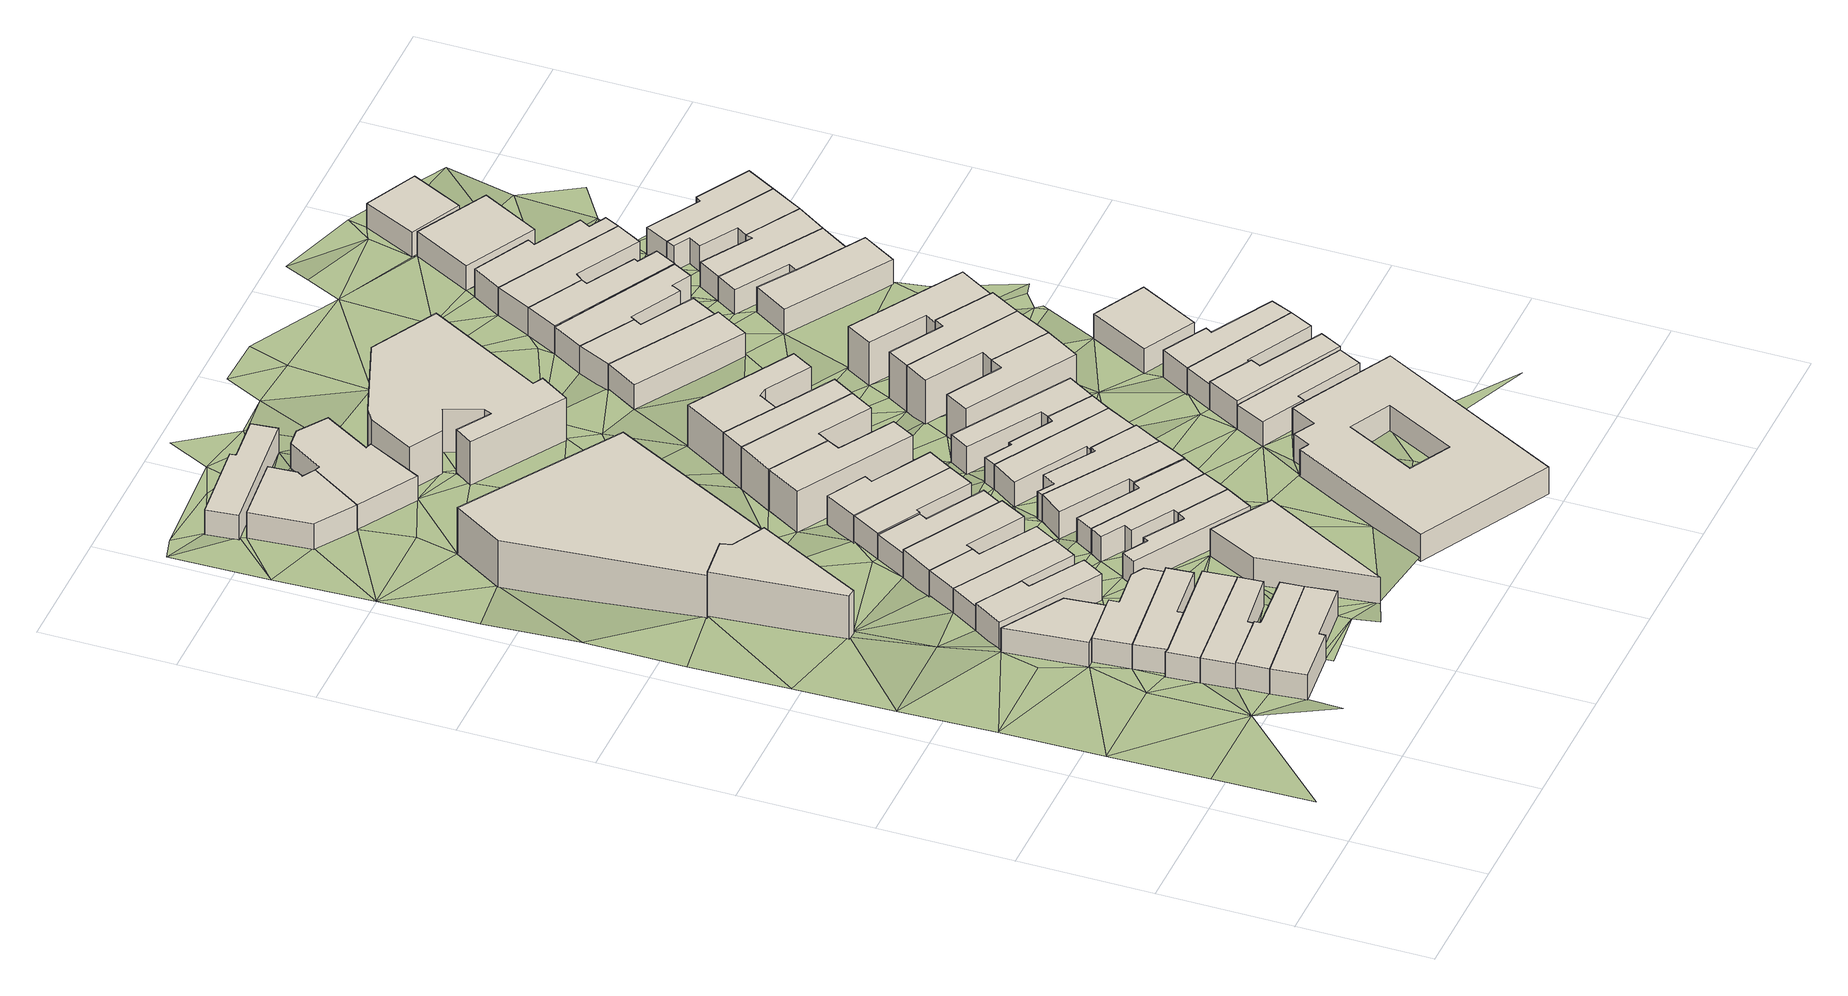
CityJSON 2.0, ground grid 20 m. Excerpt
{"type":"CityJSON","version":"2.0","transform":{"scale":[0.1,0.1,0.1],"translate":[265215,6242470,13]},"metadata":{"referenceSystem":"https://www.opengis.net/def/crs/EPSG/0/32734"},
"CityObjects":{
"building1":{"type":"Building","attributes":{"address":"Salt River Cape Town","building":"house","building:levels":1,"building_height":4.1,"roof_height":21.82,"ground_height":17.72,"plus_code":"4FRW3F96+64J"},"geometry":[{"type":"Solid","lod":"1","boundaries":[[[[0,1,2,3]],[[1,4,5,2]],[[4,6,7,5]],[[6,8,9,7]],[[8,10,11,9]],[[10,0,3,11]],[[3,2,5,7,9,11]],[[10,8,6,4,1,0]]]]}]},
"building2":{"type":"Building","attributes":{"address":"55 Durham Avenue Salt River Cape Town","building":"house","building:levels":1,"building_height":4.1,"roof_height":21.5,"ground_height":17.4,"plus_code":"4FRW3F96+83W"},"geometry":[{"type":"Solid","lod":"1","boundaries":[[[[12,13,14,15]],[[13,16,17,14]],[[16,18,19,17]],[[18,20,21,19]],[[20,12,15,21]],[[15,14,17,19,21]],[[20,18,16,13,12]]]]}]},
"building3":{"type":"Building","attributes":{"address":"65 Durham Avenue Salt River Cape Town","building":"house","building:levels":1,"building_height":4.1,"roof_height":21.82,"ground_height":17.72,"plus_code":"4FRW3F96+742"},"geometry":[{"type":"Solid","lod":"1","boundaries":[[[[22,0,3,23]],[[0,10,11,3]],[[10,24,25,11]],[[24,26,27,25]],[[26,28,29,27]],[[28,22,23,29]],[[23,3,11,25,27,29]],[[28,26,24,10,0,22]]]]}]},
"building4":{"type":"Building","attributes":{"address":"63 Durham Avenue Salt River Cape Town","building":"house","building:levels":1,"building_height":4.1,"roof_height":21.49,"ground_height":17.39,"plus_code":"4FRW3F96+74C"},"geometry":[{"type":"Solid","lod":"1","boundaries":[[[[30,31,32,33]],[[31,34,35,32]],[[34,36,37,35]],[[36,38,39,37]],[[38,40,41,39]],[[40,30,33,41]],[[33,32,35,37,39,41]],[[40,38,36,34,31,30]]]]}]},
"building5":{"type":"Building","attributes":{"address":"61 Durham Avenue Salt River Cape Town","building":"house","building:levels":1,"building_height":4.1,"roof_height":21.49,"ground_height":17.39,"plus_code":"4FRW3F96+74J"},"geometry":[{"type":"Solid","lod":"1","boundaries":[[[[30,40,41,33]],[[40,42,43,41]],[[42,44,45,43]],[[44,46,47,45]],[[46,48,49,47]],[[48,30,33,49]],[[33,41,43,45,47,49]],[[48,46,44,42,40,30]]]]}]},
"building6":{"type":"Building","attributes":{"address":"59 Durham Avenue Salt River Cape Town","building":"house","building:levels":1,"building_height":4.1,"roof_height":21.49,"ground_height":17.39,"plus_code":"4FRW3F96+842"},"geometry":[{"type":"Solid","lod":"1","boundaries":[[[[50,51,47,52]],[[51,53,45,47]],[[53,54,55,45]],[[54,56,57,55]],[[56,58,59,57]],[[58,60,61,59]],[[60,50,52,61]],[[52,47,45,55,57,59,61]],[[60,58,56,54,53,51,50]]]]}]},
"building7":{"type":"Building","attributes":{"address":"57 Durham Avenue Salt River Cape Town","building":"house","building:levels":1,"building_height":4.1,"roof_height":21.49,"ground_height":17.39,"plus_code":"4FRW3F96+84C"},"geometry":[{"type":"Solid","lod":"1","boundaries":[[[[60,62,63,61]],[[62,64,65,63]],[[64,66,67,65]],[[66,68,69,67]],[[68,13,14,69]],[[13,12,15,14]],[[12,50,52,15]],[[50,60,61,52]],[[61,63,65,67,69,14,15,52]],[[50,12,13,68,66,64,62,60]]]]}]},
"building8":{"type":"Building","attributes":{"address":"69 Addison Road Salt River Cape Town","building":"house","building:levels":1,"building_height":4.1,"roof_height":21.5,"ground_height":17.4,"plus_code":"4FRW3F96+939"},"geometry":[{"type":"Solid","lod":"1","boundaries":[[[[70,71,72,73]],[[71,74,75,72]],[[74,76,77,75]],[[76,78,79,77]],[[78,80,81,79]],[[80,70,73,81]],[[73,72,75,77,79,81]],[[80,78,76,74,71,70]]]]}]},
"building9":{"type":"Building","attributes":{"address":"37 Durham Avenue Salt River 7925 Cape Town","building":"retail","building:levels":2,"building_height":6.9,"roof_height":23.18,"ground_height":16.28,"plus_code":"4FRW3F96+F3C"},"geometry":[{"type":"Solid","lod":"1","boundaries":[[[[82,83,84,85]],[[83,86,87,84]],[[86,88,89,87]],[[88,90,91,89]],[[90,92,93,91]],[[92,82,85,93]],[[85,84,87,89,91,93]],[[92,90,88,86,83,82]]]]}]},
"building10":{"type":"Building","attributes":{"address":"67 Addison Road Salt River Cape Town","building":"house","building:levels":1,"building_height":4.1,"roof_height":21.02,"ground_height":16.92,"plus_code":"4FRW3F96+94J"},"geometry":[{"type":"Solid","lod":"1","boundaries":[[[[71,70,94,95]],[[70,96,97,94]],[[96,98,99,97]],[[98,100,101,99]],[[100,102,103,101]],[[102,71,95,103]],[[95,94,97,99,101,103]],[[102,100,98,96,70,71]]]]}]},
"building11":{"type":"Building","attributes":{"address":"65 Addison Road Salt River Cape Town","building":"house","building:levels":1,"building_height":4.1,"roof_height":21.02,"ground_height":16.92,"plus_code":"4FRW3F96+94V"},"geometry":[{"type":"Solid","lod":"1","boundaries":[[[[102,100,101,103]],[[100,104,105,101]],[[104,106,107,105]],[[106,108,109,107]],[[108,110,111,109]],[[110,102,103,111]],[[103,101,105,107,109,111]],[[110,108,106,104,100,102]]]]}]},
"building12":{"type":"Building","attributes":{"address":"63 Addison Road Salt River Cape Town","building":"house","building:levels":1,"building_height":4.1,"roof_height":21.02,"ground_height":16.92,"plus_code":"4FRW3F96+C48"},"geometry":[{"type":"Solid","lod":"1","boundaries":[[[[112,113,109,111]],[[113,114,115,109]],[[114,116,117,115]],[[116,118,119,117]],[[118,120,121,119]],[[120,112,111,121]],[[111,109,115,117,119,121]],[[120,118,116,114,113,112]]]]}]},
"building13":{"type":"Building","attributes":{"address":"80 Burns Road Salt River Cape Town","building":"house","building:levels":1,"building_height":4.1,"roof_height":21.66,"ground_height":17.56,"plus_code":"4FRW3F96+65W"},"geometry":[{"type":"Solid","lod":"1","boundaries":[[[[122,123,124,125]],[[123,126,127,124]],[[126,128,129,127]],[[128,122,125,129]],[[125,124,127,129]],[[128,126,123,122]]]]}]},
"building14":{"type":"Building","attributes":{"address":"Salt River Cape Town","building":"retail","building:levels":2,"building_height":6.9,"roof_height":22.65,"ground_height":15.75,"plus_code":"4FRW3F96+H34"},"geometry":[{"type":"Solid","lod":"1","boundaries":[[[[130,131,132,133]],[[131,134,135,132]],[[134,136,137,135]],[[136,138,139,137]],[[138,140,141,139]],[[140,142,143,141]],[[142,130,133,143]],[[133,132,135,137,139,141,143]],[[142,140,138,136,134,131,130]]]]}]},
"building15":{"type":"Building","attributes":{"address":"78 Burns Road Salt River Cape Town","building":"house","building:levels":1,"building_height":4.1,"roof_height":21.44,"ground_height":17.34,"plus_code":"4FRW3F96+859"},"geometry":[{"type":"Solid","lod":"1","boundaries":[[[[144,145,146,147]],[[145,148,149,146]],[[148,150,151,149]],[[150,152,153,151]],[[152,154,155,153]],[[154,156,157,155]],[[156,158,159,157]],[[158,144,147,159]],[[147,146,149,151,153,155,157,159]],[[158,156,154,152,150,148,145,144]]]]}]},
"building16":{"type":"Building","attributes":{"address":"61 Addison Road Salt River Cape Town","building":"house","building:levels":1,"building_height":4.1,"roof_height":20.38,"ground_height":16.28,"plus_code":"4FRW3F96+C4Q"},"geometry":[{"type":"Solid","lod":"1","boundaries":[[[[120,118,160,161]],[[118,162,163,160]],[[162,164,165,163]],[[164,166,167,165]],[[166,168,169,167]],[[168,120,161,169]],[[161,160,163,165,167,169]],[[168,166,164,162,118,120]]]]}]},
"building17":{"type":"Building","attributes":{"address":"33 Durham Avenue Salt River Cape Town","building":"house","building:levels":1,"building_height":4.1,"roof_height":18.56,"ground_height":14.46,"plus_code":"4FRW3F96+P3C"},"geometry":[{"type":"Solid","lod":"1","boundaries":[[[[170,171,172,173]],[[171,174,175,172]],[[174,176,177,175]],[[176,178,179,177]],[[178,180,181,179]],[[180,182,183,181]],[[182,170,173,183]],[[173,172,175,177,179,181,183]],[[182,180,178,176,174,171,170]]]]}]},
"building18":{"type":"Building","attributes":{"address":"76 Burns Road Salt River Cape Town","building":"house","building:levels":1,"building_height":4.1,"roof_height":21.37,"ground_height":17.27,"plus_code":"4FRW3F96+85Q"},"geometry":[{"type":"Solid","lod":"1","boundaries":[[[[158,184,185,159]],[[184,186,187,185]],[[186,188,189,187]],[[188,190,191,189]],[[190,192,193,191]],[[192,194,195,193]],[[194,144,147,195]],[[144,158,159,147]],[[159,185,187,189,191,193,195,147]],[[144,194,192,190,188,186,184,158]]]]}]},
"building19":{"type":"Building","attributes":{"address":"59 Addison Road Salt River Cape Town","building":"house","building:levels":1,"building_height":4.1,"roof_height":20.59,"ground_height":16.49,"plus_code":"4FRW3F96+F52"},"geometry":[{"type":"Solid","lod":"1","boundaries":[[[[168,166,196,197]],[[166,198,199,196]],[[198,200,201,199]],[[200,202,203,201]],[[202,204,205,203]],[[204,168,197,205]],[[197,196,199,201,203,205]],[[204,202,200,198,166,168]]]]}]},
"building20":{"type":"Building","attributes":{"address":"74 Burns Road Salt River Cape Town","building":"house","building:levels":1,"building_height":4.1,"roof_height":21.33,"ground_height":17.23,"plus_code":"4FRW3F96+86V"},"geometry":[{"type":"Solid","lod":"1","boundaries":[[[[184,206,207,208]],[[206,209,210,207]],[[209,211,212,210]],[[211,213,214,212]],[[213,186,215,214]],[[186,184,208,215]],[[208,207,210,212,214,215]],[[186,213,211,209,206,184]]]]}]},
"building21":{"type":"Building","attributes":{"address":"31 Durham Avenue Salt River Cape Town","building":"house","building:levels":1,"building_height":4.1,"roof_height":17.99,"ground_height":13.89,"plus_code":"4FRW3F96+Q37"},"geometry":[{"type":"Solid","lod":"1","boundaries":[[[[216,217,218,219]],[[217,220,221,218]],[[220,222,223,221]],[[222,224,225,223]],[[224,226,227,225]],[[226,216,219,227]],[[219,218,221,223,225,227]],[[226,224,222,220,217,216]]]]}]},
"building22":{"type":"Building","attributes":{"address":"57 Addison Road Salt River Cape Town","building":"house","building:levels":1,"building_height":4.1,"roof_height":20.59,"ground_height":16.49,"plus_code":"4FRW3F96+F57"},"geometry":[{"type":"Solid","lod":"1","boundaries":[[[[228,229,203,205]],[[229,230,231,203]],[[230,232,233,231]],[[232,234,235,233]],[[234,236,237,235]],[[236,228,205,237]],[[205,203,231,233,235,237]],[[236,234,232,230,229,228]]]]}]},
"building23":{"type":"Building","attributes":{"address":"5 Dryden Street Salt River Cape Town","building":"house","building:levels":1,"building_height":4.1,"roof_height":18.56,"ground_height":14.46,"plus_code":"4FRW3F96+P3H"},"geometry":[{"type":"Solid","lod":"1","boundaries":[[[[238,239,173,172]],[[239,240,241,173]],[[240,242,243,241]],[[242,244,245,243]],[[244,246,247,245]],[[246,248,249,247]],[[248,250,251,249]],[[250,252,253,251]],[[252,238,172,253]],[[172,173,241,243,245,247,249,251,253]],[[252,250,248,246,244,242,240,239,238]]]]}]},
"building24":{"type":"Building","attributes":{"address":"72 Burns Road Salt River Cape Town","building":"house","building:levels":1,"building_height":4.1,"roof_height":21.37,"ground_height":17.27,"plus_code":"4FRW3F96+966"},"geometry":[{"type":"Solid","lod":"1","boundaries":[[[[254,255,256,257]],[[255,258,259,256]],[[258,260,261,259]],[[260,262,263,261]],[[262,264,265,263]],[[264,254,257,265]],[[257,256,259,261,263,265]],[[264,262,260,258,255,254]]]]}]},
"building25":{"type":"Building","attributes":{"address":"Salt River Cape Town","building":"terraced","building:levels":2,"building:units":"2","building_height":6.9,"roof_height":22.61,"ground_height":15.71,"plus_code":"4FRW3F96+F5P"},"geometry":[{"type":"Solid","lod":"1","boundaries":[[[[266,267,268,269]],[[267,270,271,268]],[[270,272,273,271]],[[272,274,275,273]],[[274,276,277,275]],[[276,266,269,277]],[[269,268,271,273,275,277]],[[276,274,272,270,267,266]]]]}]},
"building26":{"type":"Building","attributes":{"address":"70 Burns Road Salt River Cape Town","building":"house","building:levels":1,"building_height":4.1,"roof_height":21.33,"ground_height":17.23,"plus_code":"4FRW3F96+96G"},"geometry":[{"type":"Solid","lod":"1","boundaries":[[[[278,279,280,281]],[[279,282,283,280]],[[282,284,285,283]],[[284,286,287,285]],[[286,288,289,287]],[[288,290,291,289]],[[290,292,293,291]],[[292,278,281,293]],[[281,280,283,285,287,289,291,293]],[[292,290,288,286,284,282,279,278]]]]}]},
"building27":{"type":"Building","attributes":{"address":"Salt River Cape Town","building":"terraced","building:levels":2,"building:units":"2","building_height":6.9,"roof_height":22.61,"ground_height":15.71,"plus_code":"4FRW3F96+G58"},"geometry":[{"type":"Solid","lod":"1","boundaries":[[[[294,295,269,268]],[[295,296,297,269]],[[296,298,299,297]],[[298,300,301,299]],[[300,302,303,301]],[[302,294,268,303]],[[268,269,297,299,301,303]],[[302,300,298,296,295,294]]]]}]},
"building28":{"type":"Building","attributes":{"address":"68 Burns Road Salt River Cape Town","building":"house","building:levels":1,"building_height":4.1,"roof_height":20.86,"ground_height":16.76,"plus_code":"4FRW3F96+96W"},"geometry":[{"type":"Solid","lod":"1","boundaries":[[[[279,304,305,306]],[[304,307,308,305]],[[307,309,310,308]],[[309,311,312,310]],[[311,282,313,312]],[[282,279,306,313]],[[306,305,308,310,312,313]],[[282,311,309,307,304,279]]]]}]},
"building29":{"type":"Building","attributes":{"address":"Salt River Cape Town","building":"terraced","building:levels":2,"building:units":"2","building_height":6.9,"roof_height":22.61,"ground_height":15.71,"plus_code":"4FRW3F96+G6C"},"geometry":[{"type":"Solid","lod":"1","boundaries":[[[[300,314,315,301]],[[314,316,317,315]],[[316,318,319,317]],[[318,302,303,319]],[[302,300,301,303]],[[301,315,317,319,303]],[[302,318,316,314,300]]]]}]},
"building30":{"type":"Building","attributes":{"address":"City Mission 73 Burns Road Salt River Cape Town","building":"yes","building:levels":1,"amenity":"social_facility","social_facility":"outreach","operator":"City Mission","building_height":4.1,"roof_height":21.48,"ground_height":17.38,"plus_code":"4FRW3F96+67V"},"geometry":[{"type":"Solid","lod":"1","boundaries":[[[[320,321,322,323]],[[321,324,325,322]],[[324,326,327,325]],[[326,328,329,327]],[[328,330,331,329]],[[330,332,333,331]],[[332,334,335,333]],[[334,320,323,335]],[[336,337,338,339]],[[337,340,341,338]],[[340,342,343,341]],[[342,336,339,343]],[[323,322,325,327,329,331,333,335],[339,338,341,343]],[[334,332,330,328,326,324,321,320],[342,340,337,336]]]]}]},
"building31":{"type":"Building","attributes":{"address":"66 Burns Road Salt River Cape Town","building":"house","building:levels":1,"building_height":4.1,"roof_height":20.86,"ground_height":16.76,"plus_code":"4FRW3F96+C72"},"geometry":[{"type":"Solid","lod":"1","boundaries":[[[[344,345,346,347]],[[345,348,349,346]],[[348,350,351,349]],[[350,352,353,351]],[[352,354,355,353]],[[354,356,308,355]],[[356,357,305,308]],[[357,344,347,305]],[[347,346,349,351,353,355,308,305]],[[357,356,354,352,350,348,345,344]]]]}]},
"building32":{"type":"Building","attributes":{"address":"Nurul Islam Mosque 54 Addison Road Salt River Cape Town","building":"mosque","building:levels":2,"amenity":"place_of_worship","building_height":6.9,"roof_height":21.68,"ground_height":14.78,"plus_code":"4FRW3F96+M5M"},"geometry":[{"type":"Solid","lod":"1","boundaries":[[[[358,359,360,361]],[[359,362,363,360]],[[362,364,365,363]],[[364,366,367,365]],[[366,368,369,367]],[[368,370,371,369]],[[370,372,373,371]],[[372,374,375,373]],[[374,376,377,375]],[[376,378,379,377]],[[378,380,381,379]],[[380,382,383,381]],[[382,384,385,383]],[[384,358,361,385]],[[361,360,363,365,367,369,371,373,375,377,379,381,383,385]],[[384,382,380,378,376,374,372,370,368,366,364,362,359,358]]]]}]},
"building33":{"type":"Building","attributes":{"address":"64 Burns Road Salt River Cape Town","building":"house","building:levels":1,"building_height":4.1,"roof_height":20.86,"ground_height":16.76,"plus_code":"4FRW3F96+C7C"},"geometry":[{"type":"Solid","lod":"1","boundaries":[[[[386,387,388,347]],[[387,389,390,388]],[[389,391,392,390]],[[391,393,394,392]],[[393,395,346,394]],[[395,386,347,346]],[[347,388,390,392,394,346]],[[395,393,391,389,387,386]]]]}]},
"building34":{"type":"Building","attributes":{"address":"Salt River Cape Town","building":"terraced","building:levels":2,"building:units":"2","building_height":6.9,"roof_height":22.61,"ground_height":15.71,"plus_code":"4FRW3F96+H59"},"geometry":[{"type":"Solid","lod":"1","boundaries":[[[[318,316,317,319]],[[316,396,397,317]],[[396,398,399,397]],[[398,400,401,399]],[[400,402,403,401]],[[402,404,405,403]],[[404,318,319,405]],[[319,317,397,399,401,403,405]],[[404,402,400,398,396,316,318]]]]}]},
"building35":{"type":"Building","attributes":{"address":"Salt River Cape Town","building":"house","building:levels":2,"building_height":6.9,"roof_height":23.26,"ground_height":16.36,"plus_code":"4FRW3F96+C7P"},"geometry":[{"type":"Solid","lod":"1","boundaries":[[[[406,407,408,409]],[[407,410,411,408]],[[410,412,413,411]],[[412,414,415,413]],[[414,416,417,415]],[[416,406,409,417]],[[409,408,411,413,415,417]],[[416,414,412,410,407,406]]]]}]},
"building36":{"type":"Building","attributes":{"address":"71 Burns Road Salt River Cape Town","building":"house","building:levels":1,"building_height":4.1,"roof_height":21.08,"ground_height":16.98,"plus_code":"4FRW3F96+884"},"geometry":[{"type":"Solid","lod":"1","boundaries":[[[[418,419,420,421]],[[419,422,423,420]],[[422,424,425,423]],[[424,426,427,425]],[[426,428,429,427]],[[428,418,421,429]],[[421,420,423,425,427,429]],[[428,426,424,422,419,418]]]]}]},
"building37":{"type":"Building","attributes":{"address":"Salt River Cape Town","building":"house","building:levels":2,"building_height":6.9,"roof_height":23.26,"ground_height":16.36,"plus_code":"4FRW3F96+F79"},"geometry":[{"type":"Solid","lod":"1","boundaries":[[[[430,431,432,409]],[[431,433,434,432]],[[433,435,436,434]],[[435,437,438,436]],[[437,439,408,438]],[[439,430,409,408]],[[409,432,434,436,438,408]],[[439,437,435,433,431,430]]]]}]},
"building38":{"type":"Building","attributes":{"address":"69 Burns Road Salt River Cape Town","building":"house","building:levels":1,"building_height":4.1,"roof_height":21.67,"ground_height":17.57,"plus_code":"4FRW3F96+889"},"geometry":[{"type":"Solid","lod":"1","boundaries":[[[[440,418,441,442]],[[418,428,443,441]],[[428,444,445,443]],[[444,446,447,445]],[[446,448,449,447]],[[448,440,442,449]],[[442,441,443,445,447,449]],[[448,446,444,428,418,440]]]]}]},
"building39":{"type":"Building","attributes":{"address":"7 Dryden Street Salt River Cape Town","building":"house","building:levels":1,"building_height":4.1,"roof_height":18.99,"ground_height":14.89,"plus_code":"4FRW3F96+J72"},"geometry":[{"type":"Solid","lod":"1","boundaries":[[[[450,451,452,453]],[[451,454,455,452]],[[454,456,457,455]],[[456,458,459,457]],[[458,450,453,459]],[[453,452,455,457,459]],[[458,456,454,451,450]]]]}]},
"building40":{"type":"Building","attributes":{"address":"Salt River Cape Town","building":"house","building:levels":2,"building_height":6.9,"roof_height":23.26,"ground_height":16.36,"plus_code":"4FRW3F96+F8C"},"geometry":[{"type":"Solid","lod":"1","boundaries":[[[[431,460,461,432]],[[460,462,463,461]],[[462,464,465,463]],[[464,466,467,465]],[[466,433,434,467]],[[433,431,432,434]],[[432,461,463,465,467,434]],[[433,466,464,462,460,431]]]]}]},
"building41":{"type":"Building","attributes":{"address":"67 Burns Road Salt River Cape Town","building":"house","building:levels":1,"building_height":4.1,"roof_height":21.2,"ground_height":17.1,"plus_code":"4FRW3F96+88Q"},"geometry":[{"type":"Solid","lod":"1","boundaries":[[[[468,440,469,470]],[[440,448,471,469]],[[448,472,473,471]],[[472,474,475,473]],[[474,476,477,475]],[[476,468,470,477]],[[470,469,471,473,475,477]],[[476,474,472,448,440,468]]]]}]},
"building42":{"type":"Building","attributes":{"address":"41 Addison Road Salt River Cape Town","building":"house","building:levels":1,"building_height":4.1,"roof_height":18.99,"ground_height":14.89,"plus_code":"4FRW3F96+J77"},"geometry":[{"type":"Solid","lod":"1","boundaries":[[[[478,479,453,480]],[[479,481,459,453]],[[481,482,483,459]],[[482,484,485,483]],[[484,486,487,485]],[[486,478,480,487]],[[480,453,459,483,485,487]],[[486,484,482,481,479,478]]]]}]},
"building43":{"type":"Building","attributes":{"address":"65 Burns Road Salt River Cape Town","building":"house","building:levels":1,"building_height":4.1,"roof_height":21.2,"ground_height":17.1,"plus_code":"4FRW3F96+89V"},"geometry":[{"type":"Solid","lod":"1","boundaries":[[[[488,489,477,470]],[[489,490,491,477]],[[490,492,493,491]],[[492,494,495,493]],[[494,496,497,495]],[[496,488,470,497]],[[470,477,491,493,495,497]],[[496,494,492,490,489,488]]]]}]},
"building44":{"type":"Building","attributes":{"address":"Salt River Cape Town","building":"house","building:levels":2,"building_height":6.9,"roof_height":22.84,"ground_height":15.94,"plus_code":"4FRW3F96+F8V"},"geometry":[{"type":"Solid","lod":"1","boundaries":[[[[460,498,499,500]],[[498,501,502,499]],[[501,503,504,502]],[[503,505,506,504]],[[505,462,507,506]],[[462,460,500,507]],[[500,499,502,504,506,507]],[[462,505,503,501,498,460]]]]}]},
"building45":{"type":"Building","attributes":{"address":"63 Burns Road Salt River Cape Town","building":"house","building:levels":1,"building_height":4.1,"roof_height":20.79,"ground_height":16.69,"plus_code":"4FRW3F96+99V"},"geometry":[{"type":"Solid","lod":"1","boundaries":[[[[508,509,510,511]],[[509,512,513,510]],[[512,514,515,513]],[[514,508,511,515]],[[511,510,513,515]],[[514,512,509,508]]]]}]},
"building46":{"type":"Building","attributes":{"address":"39 Addison Road Salt River Cape Town","building":"house","building:levels":1,"building_height":4.1,"roof_height":18.99,"ground_height":14.89,"plus_code":"4FRW3F96+J7P"},"geometry":[{"type":"Solid","lod":"1","boundaries":[[[[516,478,480,517]],[[478,486,487,480]],[[486,518,519,487]],[[518,520,521,519]],[[520,522,523,521]],[[522,524,525,523]],[[524,526,527,525]],[[526,516,517,527]],[[517,480,487,519,521,523,525,527]],[[526,524,522,520,518,486,478,516]]]]}]},
"building47":{"type":"Building","attributes":{"address":"37 Addison Road Salt River Cape Town","building":"house","building:levels":1,"building_height":4.1,"roof_height":19.11,"ground_height":15.01,"plus_code":"4FRW3F96+M75"},"geometry":[{"type":"Solid","lod":"1","boundaries":[[[[528,516,529,530]],[[516,526,531,529]],[[526,532,533,531]],[[532,534,535,533]],[[534,536,537,535]],[[536,538,539,537]],[[538,540,541,539]],[[540,528,530,541]],[[530,529,531,533,535,537,539,541]],[[540,538,536,534,532,526,516,528]]]]}]},
"building48":{"type":"Building","attributes":{"address":"35 Addison Road Salt River Cape Town","building":"house","building:levels":1,"building_height":4.1,"roof_height":19.11,"ground_height":15.01,"plus_code":"4FRW3F96+M8C"},"geometry":[{"type":"Solid","lod":"1","boundaries":[[[[542,528,530,543]],[[528,540,541,530]],[[540,544,545,541]],[[544,546,547,545]],[[546,548,549,547]],[[548,542,543,549]],[[543,530,541,545,547,549]],[[548,546,544,540,528,542]]]]}]},
"building49":{"type":"Building","attributes":{"address":"50 Burns Road Salt River Cape Town","building":"house","building:levels":1,"building_height":4.1,"roof_height":19.5,"ground_height":15.4,"plus_code":"4FRW3F96+H85"},"geometry":[{"type":"Solid","lod":"1","boundaries":[[[[550,551,552,553]],[[551,554,555,552]],[[554,556,557,555]],[[556,558,559,557]],[[558,560,561,559]],[[560,550,553,561]],[[553,552,555,557,559,561]],[[560,558,556,554,551,550]]]]}]},
"building50":{"type":"Building","attributes":{"address":"48 Burns Road Salt River Cape Town","building":"house","building:levels":1,"building_height":4.1,"roof_height":19.41,"ground_height":15.31,"plus_code":"4FRW3F96+H8H"},"geometry":[{"type":"Solid","lod":"1","boundaries":[[[[550,562,563,564]],[[562,565,566,563]],[[565,567,568,566]],[[567,569,570,568]],[[569,551,571,570]],[[551,550,564,571]],[[564,563,566,568,570,571]],[[551,569,567,565,562,550]]]]}]},
"building51":{"type":"Building","attributes":{"address":"33 Addison Road Salt River Cape Town","building":"house","building:levels":1,"building_height":4.1,"roof_height":19.11,"ground_height":15.01,"plus_code":"4FRW3F96+M8M"},"geometry":[{"type":"Solid","lod":"1","boundaries":[[[[548,572,573,549]],[[572,574,575,573]],[[574,576,577,575]],[[576,578,579,577]],[[578,580,581,579]],[[580,582,583,581]],[[582,542,543,583]],[[542,548,549,543]],[[549,573,575,577,579,581,583,543]],[[542,582,580,578,576,574,572,548]]]]}]},
"building52":{"type":"Building","attributes":{"address":"46 Burns Road Salt River Cape Town","building":"house","building:levels":1,"building_height":4.1,"roof_height":19.41,"ground_height":15.31,"plus_code":"4FRW3F96+H9M"},"geometry":[{"type":"Solid","lod":"1","boundaries":[[[[562,584,585,563]],[[584,586,587,585]],[[586,588,589,587]],[[588,590,591,589]],[[590,565,566,591]],[[565,562,563,566]],[[563,585,587,589,591,566]],[[565,590,588,586,584,562]]]]}]},
"building53":{"type":"Building","attributes":{"address":"31 Addison Road Salt River Cape Town","building":"house","building:levels":1,"building_height":4.1,"roof_height":18.52,"ground_height":14.42,"plus_code":"4FRW3F96+P8G"},"geometry":[{"type":"Solid","lod":"1","boundaries":[[[[592,593,594,595]],[[593,596,597,594]],[[596,598,599,597]],[[598,592,595,599]],[[595,594,597,599]],[[598,596,593,592]]]]}]},
"building54":{"type":"Building","attributes":{"address":"44 Burns Road Salt River Cape Town","building":"house","building:levels":1,"building_height":4.1,"roof_height":19.41,"ground_height":15.31,"plus_code":"4FRW3F96+J94"},"geometry":[{"type":"Solid","lod":"1","boundaries":[[[[600,601,602,585]],[[601,603,604,602]],[[603,605,606,604]],[[605,607,608,606]],[[607,609,610,608]],[[609,611,612,610]],[[611,613,587,612]],[[613,600,585,587]],[[585,602,604,606,608,610,612,587]],[[613,611,609,607,605,603,601,600]]]]}]},
"building55":{"type":"Building","attributes":{"address":"29 Addison Road Salt River Cape Town","building":"house","building:levels":1,"building_height":4.1,"roof_height":17.92,"ground_height":13.82,"plus_code":"4FRW3F96+Q85"},"geometry":[{"type":"Solid","lod":"1","boundaries":[[[[614,615,616,617]],[[615,618,619,616]],[[618,620,621,619]],[[620,614,617,621]],[[617,616,619,621]],[[620,618,615,614]]]]}]},
"building56":{"type":"Building","attributes":{"address":"42 Burns Road Salt River Cape Town","building":"house","building:levels":1,"building_height":4.1,"roof_height":19.41,"ground_height":15.31,"plus_code":"4FRW3F96+J9H"},"geometry":[{"type":"Solid","lod":"1","boundaries":[[[[622,623,624,602]],[[623,625,626,624]],[[625,627,628,626]],[[627,629,630,628]],[[629,631,604,630]],[[631,622,602,604]],[[602,624,626,628,630,604]],[[631,629,627,625,623,622]]]]}]},
"terrain1":{"type":"TINRelief","geometry":[{"type":"CompositeSurface","lod":"1","boundaries":[[[632,633,634]],[[633,632,635]],[[635,20,636]],[[637,635,632]],[[20,635,637]],[[638,636,18]],[[639,632,640]],[[641,632,639]],[[642,632,641]],[[643,637,632]],[[20,644,636]],[[643,632,642]],[[644,18,636]],[[638,645,646]],[[637,643,647]],[[637,647,50]],[[18,648,638]],[[20,637,50]],[[647,51,50]],[[648,645,638]],[[82,649,646]],[[20,50,12]],[[644,20,18]],[[645,82,646]],[[650,649,82]],[[648,18,651]],[[648,651,71]],[[18,16,651]],[[645,648,652]],[[653,654,655]],[[656,654,653]],[[652,648,102]],[[648,71,102]],[[650,657,658]],[[659,54,53]],[[82,657,650]],[[660,661,24]],[[662,663,660]],[[13,68,16]],[[651,16,664]],[[653,8,656]],[[657,665,658]],[[102,110,652]],[[54,659,56]],[[659,53,42]],[[64,68,66]],[[16,68,664]],[[662,660,24]],[[664,68,64]],[[110,120,652]],[[653,666,667]],[[42,56,659]],[[70,668,669]],[[653,667,8]],[[8,667,10]],[[670,96,70]],[[665,657,140]],[[671,665,672]],[[673,652,120]],[[652,673,88]],[[10,674,24]],[[675,664,64]],[[674,662,24]],[[62,60,58]],[[669,670,70]],[[64,62,675]],[[674,40,662]],[[10,667,674]],[[62,58,675]],[[674,42,40]],[[669,664,676]],[[676,664,675]],[[677,665,140]],[[678,671,679]],[[672,665,239]],[[680,56,42]],[[680,58,56]],[[672,180,671]],[[670,669,681]],[[675,58,680]],[[681,669,676]],[[665,677,239]],[[180,679,671]],[[674,680,42]],[[120,168,673]],[[108,106,104]],[[682,678,683]],[[684,676,685]],[[678,679,683]],[[670,686,687]],[[686,670,681]],[[108,688,689]],[[88,673,204]],[[681,676,690]],[[690,676,684]],[[673,168,204]],[[104,688,108]],[[691,681,690]],[[88,692,693]],[[88,204,692]],[[687,686,694]],[[680,156,675]],[[260,104,687]],[[695,696,667]],[[684,697,690]],[[687,694,260]],[[698,677,140]],[[683,699,682]],[[697,684,700]],[[679,180,701]],[[104,260,688]],[[667,696,123]],[[690,697,702]],[[239,677,698]],[[692,204,236]],[[693,703,88]],[[688,260,258]],[[693,692,704]],[[164,705,166]],[[680,123,156]],[[706,688,707]],[[708,166,705]],[[258,707,688]],[[694,709,260]],[[140,710,698]],[[710,140,711]],[[236,712,692]],[[699,683,224]],[[713,705,164]],[[714,682,699]],[[711,140,703]],[[707,258,715]],[[716,693,704]],[[717,209,694]],[[718,706,707]],[[719,238,720]],[[709,694,209]],[[718,713,706]],[[707,715,718]],[[217,679,701]],[[238,252,720]],[[721,156,123]],[[722,715,723]],[[703,693,716]],[[715,722,718]],[[721,123,696]],[[721,158,156]],[[696,695,724]],[[725,692,712]],[[250,701,720]],[[252,250,720]],[[726,705,713]],[[713,718,726]],[[727,698,728]],[[698,727,242]],[[710,729,698]],[[714,699,224]],[[158,721,184]],[[712,730,725]],[[698,729,728]],[[705,731,732]],[[731,705,726]],[[311,718,722]],[[696,724,721]],[[250,217,701]],[[710,733,729]],[[734,242,727]],[[735,725,730]],[[224,222,220]],[[703,716,736]],[[729,733,728]],[[710,711,737]],[[244,242,734]],[[714,224,220]],[[738,732,731]],[[735,732,738]],[[284,282,722]],[[711,703,737]],[[282,311,722]],[[739,266,276]],[[733,740,728]],[[734,741,244]],[[217,250,248]],[[738,731,742]],[[184,721,419]],[[743,703,736]],[[744,742,731]],[[741,246,244]],[[735,389,725]],[[745,746,733]],[[738,389,735]],[[747,741,734]],[[740,733,746]],[[266,298,748]],[[184,419,206]],[[246,217,248]],[[220,749,714]],[[750,714,749]],[[725,389,739]],[[246,741,747]],[[739,298,266]],[[419,721,724]],[[220,217,751]],[[743,752,703]],[[753,754,755]],[[751,217,246]],[[756,738,742]],[[752,737,703]],[[724,328,326]],[[336,753,755]],[[749,220,751]],[[739,389,412]],[[757,206,418]],[[758,759,742]],[[326,419,724]],[[412,389,414]],[[759,756,742]],[[246,747,760]],[[298,739,761]],[[206,419,418]],[[398,762,763]],[[751,246,764]],[[412,761,739]],[[737,752,765]],[[754,766,755]],[[764,749,751]],[[757,767,768]],[[769,414,389]],[[451,752,743]],[[763,314,398]],[[321,326,324]],[[321,419,326]],[[755,766,336]],[[298,433,300]],[[418,767,757]],[[246,760,764]],[[304,768,767]],[[761,433,298]],[[770,314,300]],[[422,419,321]],[[398,314,400]],[[765,752,450]],[[451,743,771]],[[300,433,770]],[[761,412,772]],[[450,752,451]],[[773,774,775]],[[402,771,743]],[[314,770,400]],[[412,410,772]],[[776,414,769]],[[777,765,366]],[[778,344,304]],[[418,440,767]],[[304,767,468]],[[466,770,433]],[[779,761,772]],[[503,400,770]],[[760,780,764]],[[778,769,344]],[[765,450,478]],[[468,778,304]],[[321,775,422]],[[780,781,764]],[[770,466,503]],[[440,468,767]],[[422,782,424]],[[783,775,774]],[[784,402,400]],[[769,778,776]],[[765,478,516]],[[771,785,451]],[[784,400,503]],[[786,775,783]],[[765,787,366]],[[788,786,783]],[[785,771,402]],[[422,775,782]],[[776,778,789]],[[516,787,765]],[[781,780,790]],[[791,503,466]],[[496,778,468]],[[792,775,786]],[[791,466,793]],[[778,496,509]],[[792,794,775]],[[760,366,795]],[[796,446,797]],[[798,402,784]],[[780,760,799]],[[791,800,503]],[[775,801,782]],[[802,782,803]],[[402,798,785]],[[804,796,805]],[[778,508,789]],[[803,782,801]],[[508,778,509]],[[496,806,509]],[[528,366,787]],[[796,797,805]],[[799,790,780]],[[528,787,516]],[[760,795,799]],[[789,508,807]],[[806,496,808]],[[542,366,528]],[[809,785,798]],[[366,542,795]],[[810,811,812]],[[813,808,814]],[[815,810,812]],[[813,806,808]],[[816,809,817]],[[812,811,817]],[[798,818,809]],[[798,784,819]],[[807,508,820]],[[821,822,807]],[[809,823,817]],[[818,823,809]],[[795,542,582]],[[819,784,824]],[[821,807,820]],[[825,812,817]],[[817,823,826]],[[582,592,795]],[[824,822,821]],[[827,812,825]],[[817,826,825]],[[828,827,825]],[[569,823,818]],[[829,830,831]],[[799,795,598]],[[828,825,826]],[[829,831,832]],[[795,592,598]],[[821,820,833]],[[826,834,828]],[[824,821,835]],[[569,818,836]],[[837,828,834]],[[592,582,838]],[[824,835,839]],[[824,840,819]],[[824,839,840]],[[841,832,831]],[[842,831,843]],[[837,834,844]],[[845,846,799]],[[847,842,837]],[[614,799,598]],[[837,844,847]],[[842,841,831]],[[592,838,593]],[[834,588,844]],[[614,845,799]],[[842,847,848]],[[842,848,841]],[[846,845,849]],[[850,847,844]],[[851,593,838]],[[629,841,848]],[[844,588,586]],[[851,852,593]],[[853,844,586]],[[841,629,854]],[[855,614,598]],[[854,629,856]],[[849,845,857]],[[852,858,859]],[[856,859,854]],[[620,845,614]],[[860,593,852]],[[859,856,861]],[[862,856,629]],[[598,863,855]],[[859,860,852]],[[620,857,845]],[[864,862,629]],[[859,861,860]],[[862,865,856]],[[593,866,863]],[[860,866,593]],[[857,620,867]],[[868,855,863]],[[868,867,620]],[[860,869,866]],[[867,868,870]],[[871,868,863]],[[863,866,871]],[[868,871,870]]]}]}
},
"vertices":[
[214,195,46],[220,143,46],[220,143,88],[214,195,88],[310,152,46],[310,152,88],[310,161,46],[310,161,88],[406,172,46],[406,172,88],[400,217,46],[400,217,88],
[196,443,44],[270,451,44],[270,451,85],[196,443,85],[264,509,44],[264,509,85],[173,564,44],[173,564,85],[185,442,44],[185,442,85],
[211,243,46],[211,243,88],[397,251,46],[397,251,88],[305,243,46],[305,243,88],[304,252,46],[304,252,88],
[207,292,43],[211,243,43],[211,243,85],[207,292,85],[304,252,43],[304,252,85],[304,261,43],[304,261,85],[394,273,43],[394,273,85],[391,309,43],[391,309,85],
[386,358,43],[386,358,85],[292,348,43],[292,348,85],[208,339,43],[208,339,85],[202,340,43],[202,340,85],
[202,387,44],[208,339,44],[202,387,85],[292,348,44],[291,357,44],[291,357,85],[379,367,44],[379,367,85],[375,406,44],[375,406,85],[367,405,44],[367,405,85],
[364,433,44],[364,433,85],[345,444,44],[345,444,85],[283,437,44],[283,437,85],[282,452,44],[282,452,85],
[279,575,39],[211,615,39],[211,615,85],[279,575,85],[183,570,39],[183,570,85],[332,481,39],[332,481,85],[352,514,39],[352,514,85],[272,562,39],[272,562,85],
[126,966,28],[145,770,28],[145,770,102],[126,966,102],[158,769,28],[158,769,102],[244,930,28],[244,930,102],[194,957,28],[194,957,102],[190,973,28],[190,973,102],
[279,575,80],[211,615,80],[282,580,39],[282,580,80],[363,532,39],[363,532,80],[385,569,39],[385,569,80],[237,657,39],[237,657,80],
[404,602,39],[404,602,80],[320,652,39],[320,652,80],[327,664,39],[327,664,80],[262,701,39],[262,701,80],
[262,701,33],[327,664,33],[332,674,33],[332,674,80],[418,625,33],[418,625,80],[440,665,33],[440,665,80],[292,750,33],[292,750,80],
[456,130,42],[562,326,42],[562,326,87],[456,130,87],[473,380,42],[473,380,87],[435,304,42],[435,304,87],
[126,966,18],[190,973,18],[190,973,96],[126,966,96],[194,957,18],[194,957,96],[244,930,18],[244,930,96],[379,1184,18],[379,1184,96],[145,1331,18],[145,1331,96],[97,1255,18],[97,1255,96],
[494,434,42],[486,422,42],[486,422,84],[494,434,84],[427,458,42],[427,458,84],[423,450,42],[423,450,84],[386,472,42],[386,472,84],[374,451,42],[374,451,84],[543,350,42],[543,350,84],[567,391,42],[567,391,84],
[440,665,74],[292,750,74],[460,699,33],[460,699,74],[374,748,33],[374,748,74],[381,760,33],[381,760,74],[318,796,33],[318,796,74],
[151,1477,13],[203,1557,13],[203,1557,56],[151,1477,56],[184,1568,13],[184,1568,56],[190,1577,13],[190,1577,56],[187,1619,13],[187,1619,56],[83,1609,13],[83,1609,56],[91,1516,13],[91,1516,56],
[588,432,42],[588,432,84],[421,530,42],[421,530,84],[408,512,42],[408,512,84],[443,491,42],[443,491,84],[436,479,42],[436,479,84],[498,442,42],[498,442,84],
[381,760,76],[318,796,76],[385,766,33],[385,766,76],[466,719,33],[466,719,76],[488,758,33],[488,758,76],[343,840,33],[343,840,76],
[610,469,42],[610,469,83],[588,432,83],[536,514,42],[536,514,83],[528,503,42],[528,503,83],[437,557,42],[437,557,83],[421,530,83],
[80,1618,9],[278,1638,9],[278,1638,50],[80,1618,50],[274,1677,9],[274,1677,50],[203,1670,9],[203,1670,50],[202,1679,9],[202,1679,50],[75,1666,9],[75,1666,50],
[343,840,28],[488,758,28],[510,795,28],[510,795,76],[422,845,28],[422,845,76],[429,857,28],[429,857,76],[371,889,28],[371,889,76],
[203,1557,15],[151,1477,15],[239,1424,15],[239,1424,56],[283,1508,15],[283,1508,56],[273,1511,15],[273,1511,56],[316,1582,15],[316,1582,56],[273,1611,15],[273,1611,56],[245,1608,15],[245,1608,56],[211,1554,15],[211,1554,56],
[610,469,39],[633,514,39],[633,514,84],[610,469,84],[467,618,39],[467,618,84],[439,583,39],[439,583,84],[540,522,39],[540,522,84],[536,514,39],[536,514,84],
[460,922,27],[373,973,27],[373,973,96],[460,922,96],[341,920,27],[341,920,96],[511,820,27],[511,820,96],[531,855,27],[531,855,96],[450,903,27],[450,903,96],
[633,514,38],[656,556,38],[656,556,83],[633,514,83],[588,595,38],[588,595,83],[583,587,38],[583,587,83],[509,633,38],[509,633,83],[496,612,38],[496,612,83],[472,627,38],[472,627,83],[467,618,38],[467,618,83],
[373,973,26],[460,922,26],[470,939,26],[470,939,96],[548,894,26],[548,894,96],[569,929,26],[569,929,96],[405,1025,26],[405,1025,96],
[682,606,38],[682,606,79],[656,556,79],[511,704,38],[511,704,79],[484,665,38],[484,665,79],[593,603,38],[593,603,79],[588,595,79],
[589,962,26],[589,962,96],[503,1013,26],[503,1013,96],[426,1059,26],[426,1059,96],
[917,293,40],[763,374,40],[763,374,85],[917,293,85],[742,335,40],[742,335,85],[710,352,40],[710,352,85],[696,325,40],[696,325,85],[682,332,40],[682,332,85],[565,114,40],[565,114,85],[765,8,40],[765,8,85],[752,287,40],[815,255,40],[815,255,85],[752,287,85],[759,147,40],[759,147,85],[696,180,40],[696,180,85],
[700,636,37],[635,675,37],[635,675,79],[700,636,79],[628,666,37],[628,666,79],[564,703,37],[564,703,79],[561,698,37],[561,698,79],[521,721,37],[521,721,79],[511,704,37],[682,606,37],
[296,1371,13],[433,1286,13],[433,1286,87],[296,1371,87],[462,1331,13],[462,1331,87],[447,1339,13],[447,1339,87],[544,1515,13],[544,1515,87],[443,1569,13],[443,1569,87],[316,1525,13],[316,1525,87],[294,1511,13],[294,1511,87],[256,1443,13],[256,1443,87],[306,1415,13],[306,1415,87],[350,1432,13],[350,1432,87],[370,1379,13],[370,1379,87],[365,1367,13],[365,1367,87],[315,1398,13],[315,1398,87],
[700,636,33],[725,677,33],[725,677,79],[552,781,33],[552,781,79],[534,752,33],[534,752,79],[642,687,33],[642,687,79],[635,675,33],
[520,1042,26],[520,1042,96],[535,1041,26],[535,1041,96],[603,1001,26],[603,1001,96],[622,1033,26],[622,1033,96],[466,1125,26],[466,1125,96],
[779,729,33],[695,779,33],[695,779,103],[779,729,103],[684,760,33],[684,760,103],[603,807,33],[603,807,103],[582,772,33],[582,772,103],[747,677,33],[747,677,103],
[748,447,40],[725,402,40],[725,402,81],[748,447,81],[790,368,40],[790,368,81],[795,378,40],[795,378,81],[892,327,40],[892,327,81],[910,362,40],[910,362,81],
[779,729,26],[808,785,26],[808,785,103],[643,880,26],[643,880,103],[621,845,26],[621,845,103],[706,795,26],[706,795,103],[695,779,26],
[775,497,40],[748,447,87],[775,497,87],[910,362,87],[927,395,40],[927,395,87],[832,447,40],[832,447,87],[839,462,40],[839,462,87],
[555,1273,19],[525,1224,19],[525,1224,60],[555,1273,60],[685,1127,19],[685,1127,60],[715,1177,19],[715,1177,60],[709,1180,19],[709,1180,60],
[834,830,26],[834,830,103],[750,880,26],[750,880,103],[741,866,26],[741,866,103],[662,912,26],[662,912,103],
[798,538,40],[775,497,82],[798,538,82],[839,462,82],[843,469,40],[843,469,82],[944,417,40],[944,417,82],[962,452,40],[962,452,82],
[578,1323,14],[555,1273,14],[578,1323,60],[709,1180,14],[731,1219,14],[731,1219,60],[652,1264,14],[652,1264,60],[659,1276,14],[659,1276,60],
[798,538,37],[962,452,37],[976,485,37],[976,485,82],[883,536,37],[883,536,82],[889,546,37],[889,546,82],[823,582,37],[823,582,82],
[868,886,26],[868,886,98],[834,830,98],[701,986,26],[701,986,98],[678,947,26],[678,947,98],[761,897,26],[761,897,98],[750,880,98],
[869,699,37],[821,608,37],[821,608,78],[869,699,78],[900,567,37],[900,567,78],[948,658,37],[948,658,78],
[606,1369,14],[606,1369,60],[663,1282,14],[663,1282,60],[740,1241,14],[740,1241,60],[747,1255,14],[747,1255,60],[776,1240,14],[776,1240,60],[792,1269,14],[792,1269,60],
[631,1417,14],[606,1369,61],[631,1417,61],[792,1269,61],[809,1301,14],[809,1301,61],[779,1317,14],[779,1317,61],[782,1323,14],[782,1323,61],[709,1363,14],[709,1363,61],[714,1372,14],[714,1372,61],
[658,1470,14],[658,1470,61],[723,1383,14],[723,1383,61],[820,1330,14],[820,1330,61],[842,1369,14],[842,1369,61],
[904,1067,23],[833,1110,23],[833,1110,65],[904,1067,65],[778,1146,23],[778,1146,65],[745,1094,23],[745,1094,65],[900,998,23],[900,998,65],[932,1050,23],[932,1050,65],
[932,1111,23],[932,1111,64],[904,1067,64],[782,1203,23],[782,1203,64],[763,1172,23],[763,1172,64],[841,1124,23],[841,1124,64],[833,1110,64],
[853,1391,14],[853,1391,61],[827,1405,14],[827,1405,61],[836,1421,14],[836,1421,61],[764,1459,14],[764,1459,61],[770,1470,14],[770,1470,61],[685,1514,14],[685,1514,61],
[961,1155,23],[961,1155,64],[881,1202,23],[881,1202,64],[878,1191,23],[878,1191,64],[803,1237,23],[803,1237,64],
[694,1530,14],[802,1473,14],[802,1473,55],[694,1530,55],[849,1561,14],[849,1561,55],[741,1618,14],[741,1618,55],
[961,1155,21],[989,1204,21],[989,1204,64],[829,1295,21],[829,1295,64],[824,1283,21],[824,1283,64],[848,1269,21],[848,1269,64],[836,1250,21],[836,1250,64],[891,1217,21],[891,1217,64],[881,1202,21],
[744,1626,8],[822,1589,8],[822,1589,49],[744,1626,49],[861,1668,8],[861,1668,49],[782,1706,8],[782,1706,49],
[989,1204,19],[1014,1248,19],[1014,1248,64],[935,1293,19],[935,1293,64],[929,1285,19],[929,1285,64],[849,1331,19],[849,1331,64],[829,1295,19],
[159,200,47],[9,200,48],[9,50,51],[9,350,45],[9,505,42],[159,350,44],[9,650,38],[220,143,47],[211,89,53],[214,195,47],[211,243,47],[207,292,44],[159,505,44],[145,770,33],[9,800,34],[202,340,44],[159,650,39],[9,950,30],[9,1100,30],[183,570,44],[158,769,33],[407,152,46],[310,152,47],[311,141,47],[310,161,47],[97,1255,19],[9,1245,21],[309,350,44],[304,252,47],[305,243,47],[394,273,46],[304,261,47],[332,481,44],[9,1395,18],[411,112,49],[456,130,46],[272,562,44],[352,514,44],[363,532,44],[9,1545,13],[91,1516,15],[309,800,33],[435,304,43],[374,451,44],[386,472,43],[159,1395,18],[9,1695,10],[80,1618,13],[473,380,43],[408,512,43],[44,1704,10],[75,1666,10],[427,458,43],[423,450,43],[421,530,43],[385,569,43],[418,625,39],[332,674,39],[436,479,43],[443,491,43],[341,920,28],[309,950,28],[437,557,43],[565,114,49],[609,200,44],[494,434,43],[239,1424,18],[159,1695,9],[486,422,43],[187,1619,15],[498,442,43],[379,1184,19],[373,973,28],[466,719,39],[440,665,39],[459,650,40],[385,766,35],[540,522,42],[296,1371,18],[309,1245,19],[429,857,35],[460,699,39],[214,1716,9],[472,627,39],[405,1025,27],[528,503,43],[484,665,39],[184,1568,15],[190,1577,15],[609,350,42],[509,633,39],[496,612,39],[682,332,42],[511,820,35],[511,704,39],[256,1443,18],[306,1415,18],[309,1395,18],[422,845,35],[521,721,39],[488,758,35],[315,1398,18],[294,1511,15],[510,795,35],[426,1059,27],[433,1286,19],[534,752,35],[531,855,35],[350,1432,18],[309,1545,15],[564,703,38],[466,1125,27],[561,698,38],[365,1367,18],[370,1379,18],[316,1525,15],[470,939,27],[305,1699,9],[248,1782,7],[309,1695,9],[459,1245,19],[696,180,46],[759,147,46],[760,200,46],[642,687,38],[633,514,42],[628,666,38],[635,675,38],[443,1569,15],[621,845,33],[520,1042,27],[503,1013,27],[375,1702,9],[462,1331,18],[815,255,46],[760,505,40],[656,556,42],[725,677,37],[609,950,26],[609,1100,26],[695,779,34],[765,8,53],[855,146,52],[917,293,46],[747,677,37],[447,1339,18],[760,650,37],[706,795,34],[459,1695,10],[403,1760,10],[892,327,46],[872,177,52],[701,986,29],[685,1127,24],[883,200,52],[609,1395,14],[986,131,51],[779,729,34],[480,1757,10],[750,880,29],[902,238,52],[741,866,34],[915,262,52],[609,1545,13],[839,462,41],[927,395,46],[745,1094,24],[620,1684,9],[761,897,29],[936,300,46],[910,362,46],[910,350,46],[843,469,41],[944,417,46],[900,567,41],[808,785,34],[889,546,41],[715,1177,24],[659,1276,19],[652,1264,19],[740,1241,24],[935,548,41],[883,536,41],[663,1282,19],[709,1180,24],[731,1219,24],[778,1146,24],[900,998,27],[914,781,31],[910,800,31],[834,830,34],[763,1172,24],[868,886,27],[760,1245,24],[782,1203,24],[747,1255,24],[776,1240,24],[714,1372,20],[709,1363,20],[782,1323,20],[723,1383,20],[918,790,31],[803,1237,24],[936,820,31],[833,1110,24],[792,1269,24],[770,1470,20],[957,825,31],[910,950,26],[820,1330,20],[809,1301,24],[779,1317,24],[836,1250,23],[760,1695,8],[646,1737,9],[824,1283,24],[829,1295,24],[669,1778,4],[848,1269,23],[764,1459,20],[836,1421,19],[891,1217,23],[842,1369,19],[822,1589,14],[862,1359,19],[789,1735,8],[827,1405,20],[853,1391,19],[898,1420,19],[880,1389,19],[935,1293,23],[849,1561,15],[929,1285,23],[945,1311,23],[910,1545,15],[836,1710,9],[861,1668,9],[956,1459,19],[887,1684,9],[942,1654,9]
]}
